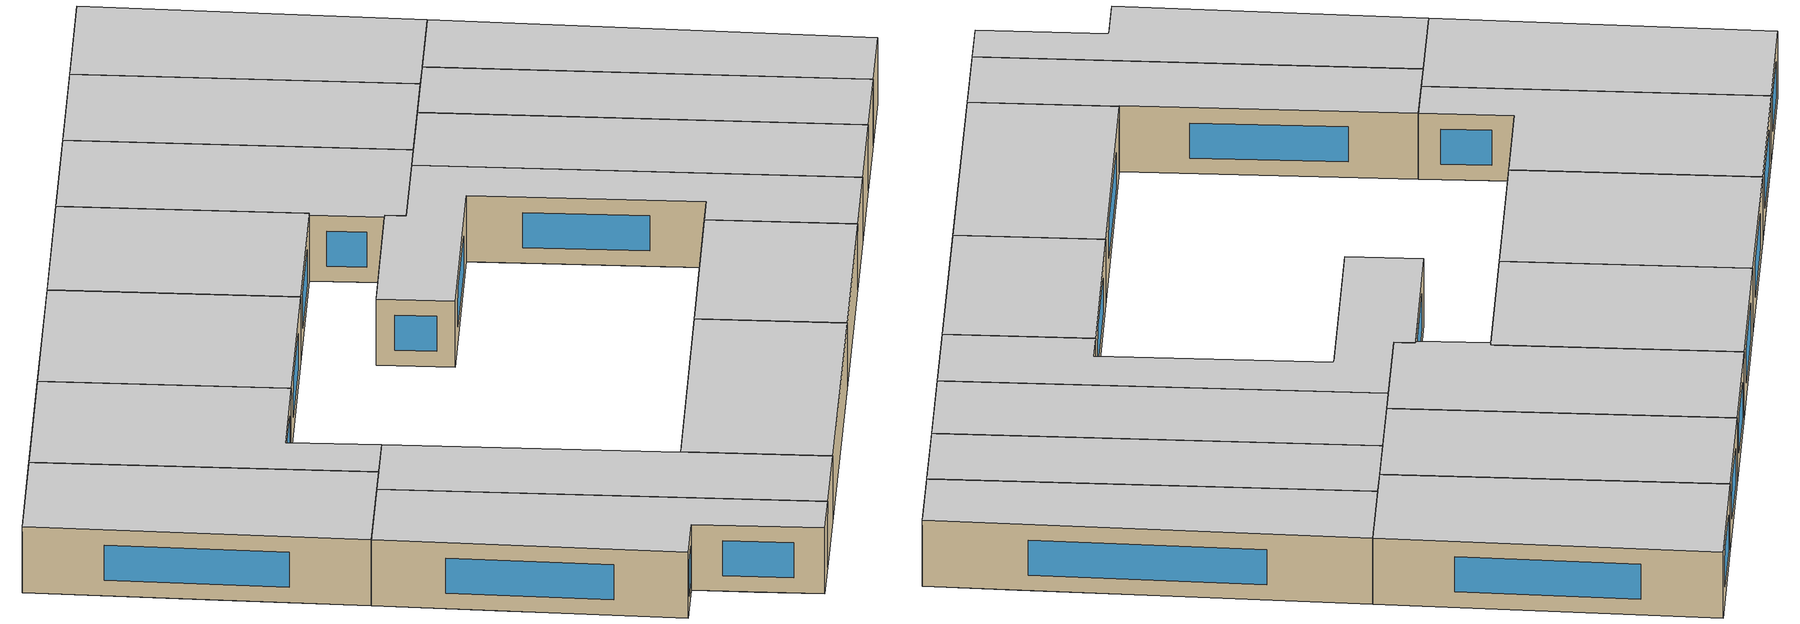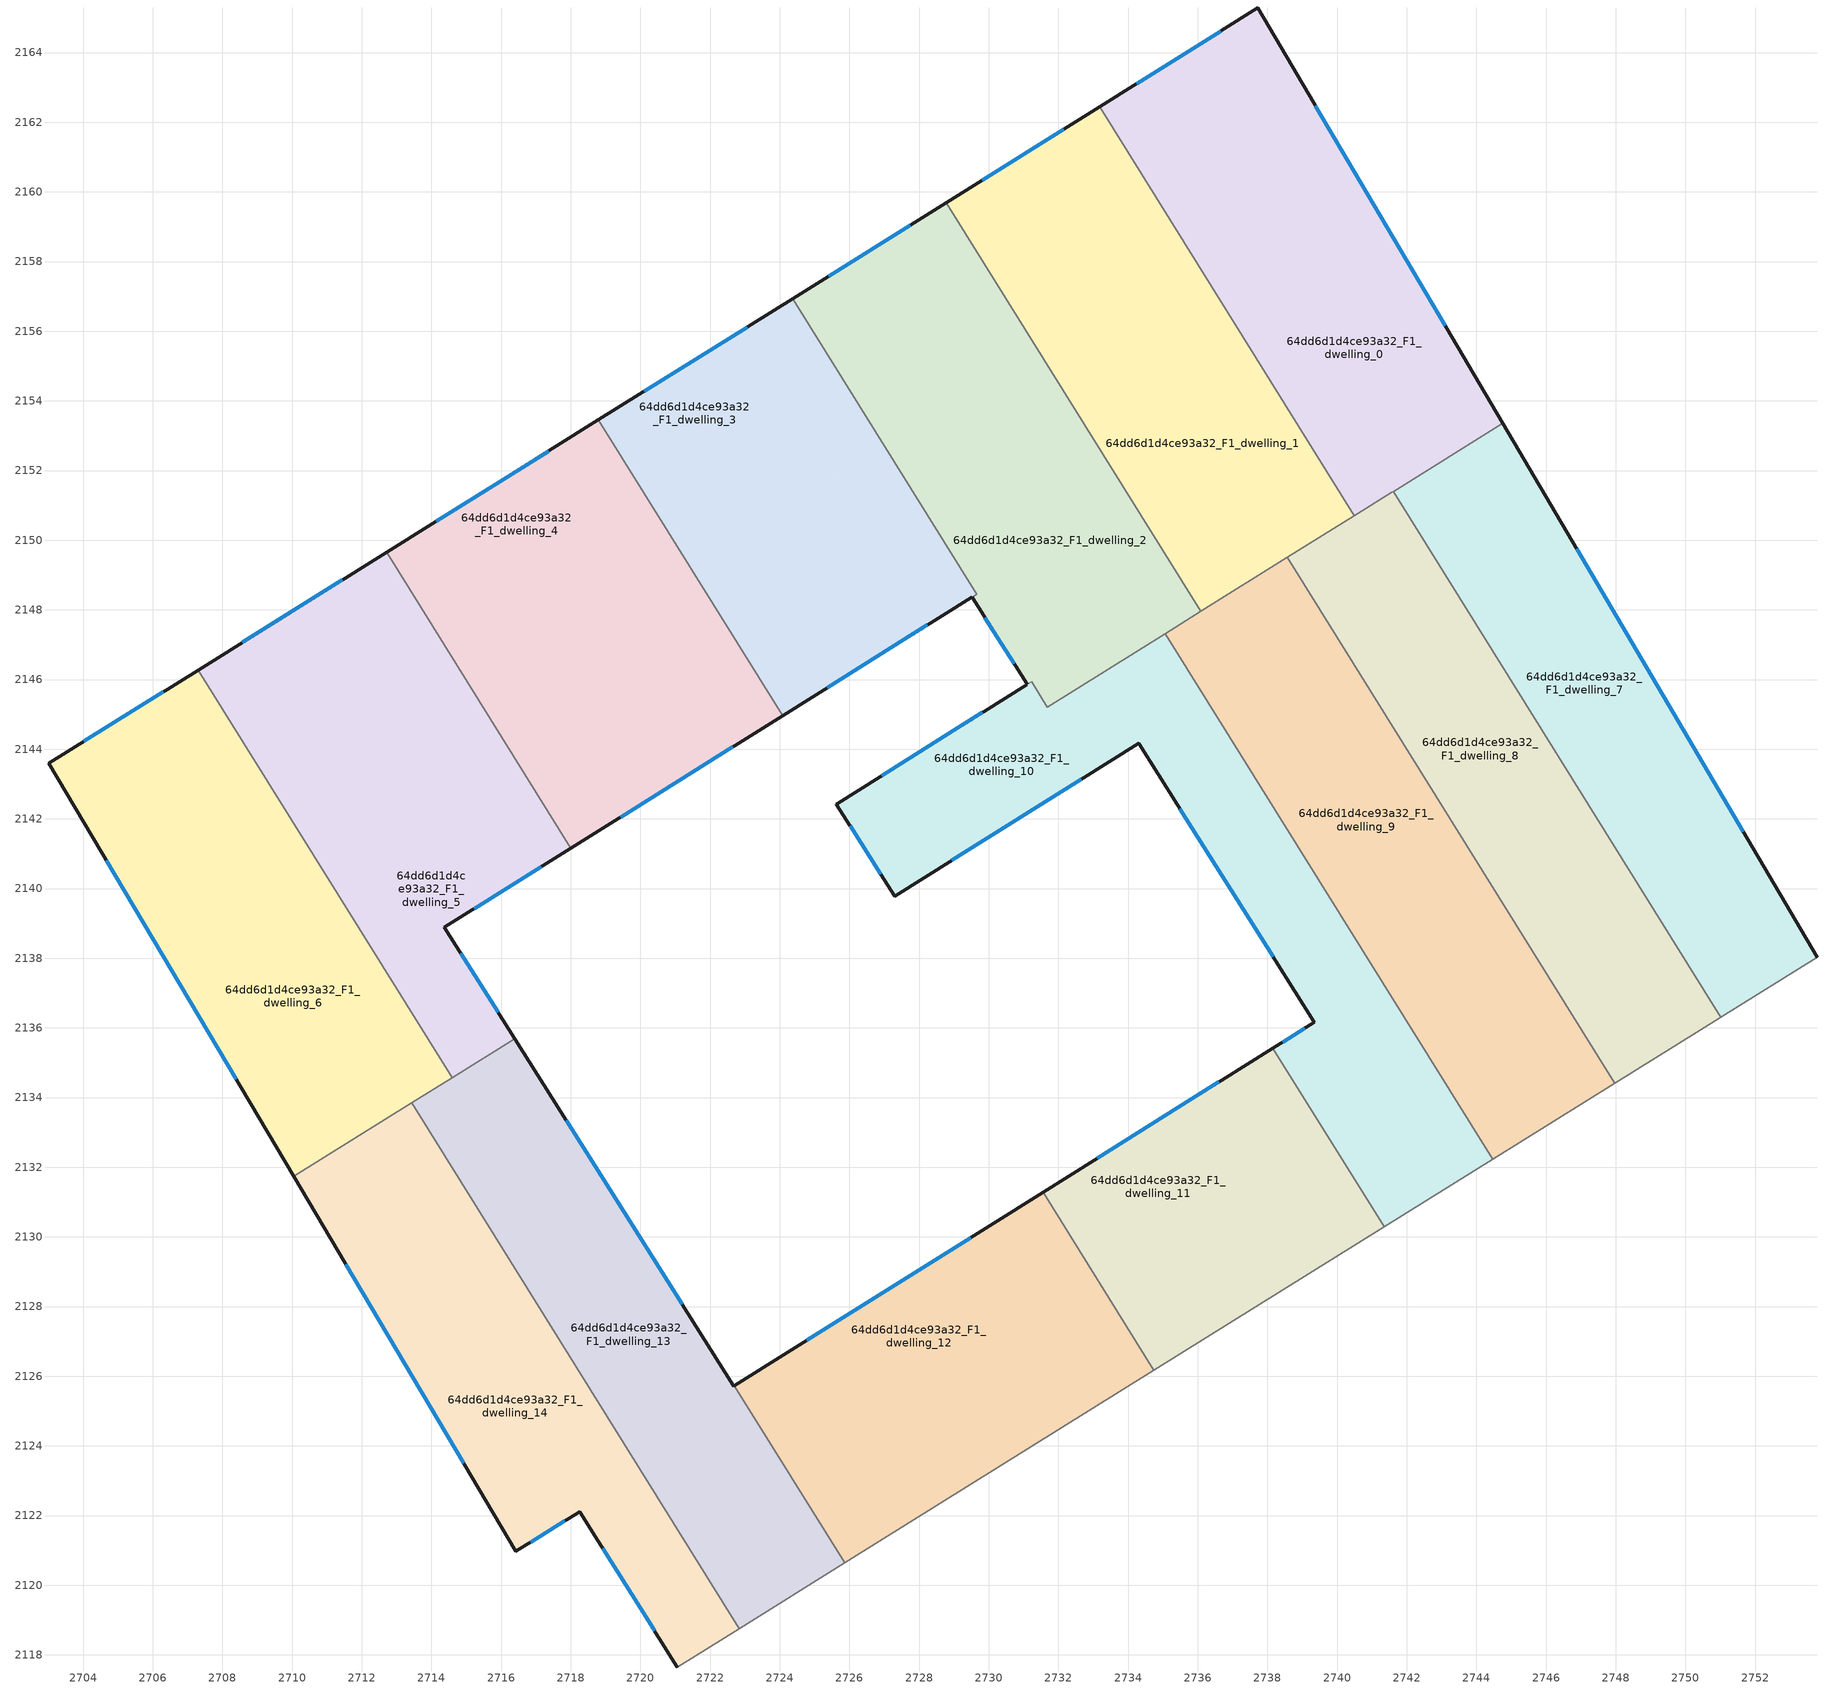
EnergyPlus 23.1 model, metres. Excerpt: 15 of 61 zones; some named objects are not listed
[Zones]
64dd6d1d4ce93a32_F1_dwelling_0
 floor to 64dd6d1d4ce93a32_F0_dwelling_10 (EU_floor_Construction): 2741.61,2158.69 2743.76,2155.04 2739.46,2152.36 2737.22,2155.96 z3
 floor adiabatic (EU_floor_Construction): 2743.76,2155.04 2744.75,2153.35 2740.49,2150.7 2739.46,2152.36 z3
 floor to 64dd6d1d4ce93a32_F0_dwelling_9 (EU_floor_Construction): 2739.56,2162.16 2741.61,2158.69 2737.22,2155.96 2735.09,2159.37 z3
 floor to 64dd6d1d4ce93a32_F0_dwelling_8 (EU_floor_Construction): 2737.73,2165.28 2739.56,2162.16 2735.09,2159.37 2733.18,2162.44 z3
 wall outside (EU_wall_Construction): 2744.75,2153.35 2737.73,2165.28 2733.18,2162.44 z3:6
 wall to 64dd6d1d4ce93a32_F1_dwelling_1 (EU_wall_Construction): 2733.18,2162.44 2740.49,2150.7 z3:6
 wall to 64dd6d1d4ce93a32_F1_dwelling_7 (EU_wall_Construction): 2741.61,2151.4 2744.75,2153.35 z3:6
 wall to 64dd6d1d4ce93a32_F1_dwelling_8 (EU_wall_Construction): 2740.49,2150.7 2741.57,2151.37 2741.61,2151.4 z3:6
 window (EU_Window_Construction): 2736.66,2164.61 2734.25,2163.11 / 2743.1,2156.15 2739.38,2162.48 z3.7:5.3
 ceiling to 64dd6d1d4ce93a32_F2_dwelling_0 (EU_floor_Construction): 2744.75,2153.35 2737.73,2165.28 2733.18,2162.44 2740.49,2150.7 z6
64dd6d1d4ce93a32_F1_dwelling_1
 floor to 64dd6d1d4ce93a32_F0_dwelling_9 (EU_floor_Construction): 2735.09,2159.37 2737.22,2155.96 2732.81,2153.21 2730.68,2156.63 z3
 floor to 64dd6d1d4ce93a32_F0_dwelling_8 (EU_floor_Construction): 2733.18,2162.44 2735.09,2159.37 2730.68,2156.63 2728.78,2159.69 z3
 floor to 64dd6d1d4ce93a32_F0_dwelling_10 (EU_floor_Construction): 2737.22,2155.96 2739.46,2152.36 2735.05,2149.62 2732.81,2153.21 z3
 floor adiabatic (EU_floor_Construction): 2739.46,2152.36 2740.49,2150.7 2736.09,2147.96 2735.05,2149.62 z3
 wall outside (EU_wall_Construction): 2733.18,2162.44 2728.78,2159.69 z3:6
 wall to 64dd6d1d4ce93a32_F1_dwelling_2 (EU_wall_Construction): 2728.78,2159.69 2736.09,2147.96 z3:6
 wall to 64dd6d1d4ce93a32_F1_dwelling_9 (EU_wall_Construction): 2736.09,2147.96 2738.57,2149.5 z3:6
 wall to 64dd6d1d4ce93a32_F1_dwelling_8 (EU_wall_Construction): 2738.57,2149.5 2740.49,2150.7 z3:6
 window (EU_Window_Construction): 2732.15,2161.79 2729.81,2160.34 z3.7:5.3
 ceiling to 64dd6d1d4ce93a32_F2_dwelling_1 (EU_floor_Construction): 2740.49,2150.7 2733.18,2162.44 2728.78,2159.69 2736.09,2147.96 z6
64dd6d1d4ce93a32_F1_dwelling_10
 floor to 64dd6d1d4ce93a32_F0_dwelling_11 (EU_floor_Construction): 2735.06,2147.32 2735.59,2146.48 2733.62,2145.26 2734.3,2144.17 2727.29,2139.78 2725.63,2142.43 2725.65,2142.44 2731.09,2145.86 2731.23,2145.93 2731.68,2145.21 z3
 floor to 64dd6d1d4ce93a32_F0_dwelling_14 (EU_floor_Construction): 2740.31,2138.9 2742.48,2135.41 2739.37,2133.48 2738.16,2135.42 2739.34,2136.16 2738.38,2137.7 z3
 floor to 64dd6d1d4ce93a32_F0_dwelling_12 (EU_floor_Construction): 2735.59,2146.48 2737.85,2142.84 2735.9,2141.63 2733.62,2145.26 z3
 floor to 64dd6d1d4ce93a32_F0_dwelling_15 (EU_floor_Construction): 2742.48,2135.41 2744.46,2132.23 2741.35,2130.29 2739.37,2133.48 z3
 floor to 64dd6d1d4ce93a32_F0_dwelling_13 (EU_floor_Construction): 2737.85,2142.84 2740.31,2138.9 2738.38,2137.7 2735.9,2141.63 z3
 wall outside (EU_wall_Construction): 2731.09,2145.86 2725.65,2142.44 2725.63,2142.43 2727.29,2139.78 2734.3,2144.17 2739.34,2136.16 2738.16,2135.42 z3:6
 wall to 64dd6d1d4ce93a32_F1_dwelling_9 (EU_wall_Construction): 2744.46,2132.23 2735.06,2147.32 z3:6
 wall adiabatic (EU_wall_Construction): 2741.35,2130.29 2744.46,2132.23 z3:6
 wall to 64dd6d1d4ce93a32_F1_dwelling_11 (EU_wall_Construction): 2738.16,2135.42 2741.35,2130.29 z3:6
 wall to 64dd6d1d4ce93a32_F1_dwelling_2 (EU_wall_Construction): 2735.06,2147.32 2731.68,2145.21 2731.23,2145.93 2731.1,2145.86 z3:6
 window (EU_Window_Construction): 2739.07,2135.99 2738.44,2135.59 / 2735.49,2142.29 2738.16,2138.04 / 2728.94,2140.81 2732.66,2143.14 / 2726.02,2141.81 2726.9,2140.4 / 2729.82,2145.05 2726.93,2143.24 z3.7:5.3
 ceiling to 64dd6d1d4ce93a32_F2_dwelling_10 (EU_floor_Construction): 2744.46,2132.23 2735.06,2147.32 2731.68,2145.21 2731.23,2145.93 2731.1,2145.86 2725.65,2142.44 2725.63,2142.43 2727.29,2139.78 2734.3,2144.17 2739.34,2136.16 2738.16,2135.42 2741.35,2130.29 z6
64dd6d1d4ce93a32_F1_dwelling_11
 floor to 64dd6d1d4ce93a32_F0_dwelling_6 (EU_floor_Construction): 2736.44,2134.34 2738.16,2131.58 2733.27,2128.53 2731.56,2131.28 z3
 floor to 64dd6d1d4ce93a32_F0_dwelling_7 (EU_floor_Construction): 2738.16,2131.58 2739.63,2129.21 2734.74,2126.17 2733.27,2128.53 z3
 floor to 64dd6d1d4ce93a32_F0_dwelling_14 (EU_floor_Construction): 2738.16,2135.42 2739.37,2133.48 2737.64,2132.4 2736.44,2134.34 z3
 floor to 64dd6d1d4ce93a32_F0_dwelling_15 (EU_floor_Construction): 2739.37,2133.48 2741.35,2130.29 2739.63,2129.21 2737.64,2132.4 z3
 wall outside (EU_wall_Construction): 2738.16,2135.42 2731.56,2131.28 z3:6
 wall to 64dd6d1d4ce93a32_F1_dwelling_12 (EU_wall_Construction): 2731.56,2131.28 2734.74,2126.17 z3:6
 wall adiabatic (EU_wall_Construction): 2734.74,2126.17 2741.35,2130.29 z3:6
 window (EU_Window_Construction): 2736.61,2134.45 2733.11,2132.25 z3.7:5.3
 ceiling to 64dd6d1d4ce93a32_F2_dwelling_11 (EU_floor_Construction): 2741.35,2130.29 2738.16,2135.42 2731.56,2131.28 2734.74,2126.17 z6
64dd6d1d4ce93a32_F1_dwelling_12
 floor adiabatic (EU_floor_Construction): 2733.27,2128.53 2734.74,2126.17 2725.87,2120.64 2724.39,2123.01 z3
 floor to 64dd6d1d4ce93a32_F0_dwelling_6 (EU_floor_Construction): 2731.56,2131.28 2733.27,2128.53 2724.39,2123.01 2722.7,2125.73 z3
 wall outside (EU_wall_Construction): 2731.56,2131.28 2722.7,2125.73 z3:6
 wall to 64dd6d1d4ce93a32_F1_dwelling_13 (EU_wall_Construction): 2722.7,2125.73 2725.87,2120.64 z3:6
 wall adiabatic (EU_wall_Construction): 2725.87,2120.64 2734.74,2126.17 z3:6
 window (EU_Window_Construction): 2729.48,2129.98 2724.78,2127.04 z3.7:5.3
 ceiling to 64dd6d1d4ce93a32_F2_dwelling_12 (EU_floor_Construction): 2734.74,2126.17 2731.56,2131.28 2722.7,2125.73 2725.87,2120.64 z6
64dd6d1d4ce93a32_F1_dwelling_13
 floor to 64dd6d1d4ce93a32_F0_dwelling_5 (EU_floor_Construction): 2719.25,2131.16 2723.06,2125.11 2720.05,2123.23 2716.27,2129.3 z3
 floor to 64dd6d1d4ce93a32_F0_dwelling_4 (EU_floor_Construction): 2716.39,2135.69 2719.25,2131.16 2716.27,2129.3 2713.43,2133.85 z3
 floor to 64dd6d1d4ce93a32_F0_dwelling_6 (EU_floor_Construction): 2723.06,2125.11 2722.67,2125.72 2722.7,2125.73 2724.39,2123.01 2721.36,2121.12 2720.05,2123.23 z3
 floor to 64dd6d1d4ce93a32_F0_dwelling_7 (EU_floor_Construction): 2724.39,2123.01 2725.87,2120.64 2722.83,2118.76 2721.36,2121.12 z3
 wall outside (EU_wall_Construction): 2722.7,2125.73 2722.67,2125.72 2716.39,2135.69 z3:6
 wall adiabatic (EU_wall_Construction): 2722.84,2118.76 2725.87,2120.64 z3:6
 wall to 64dd6d1d4ce93a32_F1_dwelling_14 (EU_wall_Construction): 2713.43,2133.85 2722.84,2118.76 z3:6
 wall to 64dd6d1d4ce93a32_F1_dwelling_5 (EU_wall_Construction): 2716.39,2135.69 2714.59,2134.57 z3:6
 wall to 64dd6d1d4ce93a32_F1_dwelling_6 (EU_wall_Construction): 2714.59,2134.57 2713.43,2133.85 z3:6
 window (EU_Window_Construction): 2721.2,2128.06 2717.87,2133.35 z3.7:5.3
 ceiling to 64dd6d1d4ce93a32_F2_dwelling_13 (EU_floor_Construction): 2725.87,2120.64 2722.7,2125.73 2722.67,2125.72 2716.39,2135.69 2713.43,2133.85 2722.84,2118.76 z6
64dd6d1d4ce93a32_F1_dwelling_14
 floor to 64dd6d1d4ce93a32_F0_dwelling_4 (EU_floor_Construction): 2713.43,2133.85 2716.27,2129.3 2712.77,2127.13 2710.04,2131.74 z3
 floor to 64dd6d1d4ce93a32_F0_dwelling_5 (EU_floor_Construction): 2716.27,2129.3 2720.05,2123.23 2716.42,2120.97 2712.77,2127.13 z3
 floor to 64dd6d1d4ce93a32_F0_dwelling_6 (EU_floor_Construction): 2720.05,2123.23 2721.36,2121.12 2719.58,2120.01 2718.26,2122.11 z3
 floor adiabatic (EU_floor_Construction): 2721.36,2121.12 2722.84,2118.76 2721.06,2117.65 2719.58,2120.01 z3
 wall outside (EU_wall_Construction): 2710.04,2131.74 2716.42,2120.97 2718.26,2122.11 2721.06,2117.65 z3:6
 wall adiabatic (EU_wall_Construction): 2721.06,2117.65 2722.84,2118.76 z3:6
 wall to 64dd6d1d4ce93a32_F1_dwelling_6 (EU_wall_Construction): 2713.43,2133.85 2710.04,2131.74 z3:6
 window (EU_Window_Construction): 2718.92,2121.07 2720.4,2118.7 / 2716.86,2121.24 2717.83,2121.85 / 2711.54,2129.21 2714.93,2123.5 z3.7:5.3
 ceiling to 64dd6d1d4ce93a32_F2_dwelling_14 (EU_floor_Construction): 2722.84,2118.76 2713.43,2133.85 2710.04,2131.74 2716.42,2120.97 2718.26,2122.11 2721.06,2117.65 z6
64dd6d1d4ce93a32_F1_dwelling_2
 floor to 64dd6d1d4ce93a32_F0_dwelling_8 (EU_floor_Construction): 2728.78,2159.69 2730.68,2156.63 2726.28,2153.88 2724.37,2156.94 z3
 floor to 64dd6d1d4ce93a32_F0_dwelling_10 (EU_floor_Construction): 2732.81,2153.21 2735.05,2149.62 2730.51,2146.79 2729.52,2148.37 2729.66,2148.46 2728.4,2150.47 z3
 floor to 64dd6d1d4ce93a32_F0_dwelling_9 (EU_floor_Construction): 2730.68,2156.63 2732.81,2153.21 2728.4,2150.47 2726.28,2153.88 z3
 floor to 64dd6d1d4ce93a32_F0_dwelling_11 (EU_floor_Construction): 2735.05,2149.62 2736.09,2147.96 2731.68,2145.21 2731.23,2145.93 2731.1,2145.86 2730.51,2146.79 z3
 wall outside (EU_wall_Construction): 2728.78,2159.69 2724.37,2156.94 / 2729.52,2148.37 2731.1,2145.86 z3:6
 wall to 64dd6d1d4ce93a32_F1_dwelling_3 (EU_wall_Construction): 2724.37,2156.94 2729.66,2148.46 2729.52,2148.37 z3:6
 wall to 64dd6d1d4ce93a32_F1_dwelling_9 (EU_wall_Construction): 2735.06,2147.32 2736.08,2147.96 z3:6
 window (EU_Window_Construction): 2727.74,2159.04 2725.41,2157.58 / 2729.89,2147.78 2730.73,2146.45 z3.7:5.3
 ceiling to 64dd6d1d4ce93a32_F2_dwelling_2 (EU_floor_Construction): 2736.09,2147.96 2728.78,2159.69 2724.37,2156.94 2729.66,2148.46 2729.52,2148.37 2731.1,2145.86 2731.22,2145.94 2731.68,2145.21 z6
64dd6d1d4ce93a32_F1_dwelling_3
 floor to 64dd6d1d4ce93a32_F0_dwelling_3 (EU_floor_Construction): 2727.03,2149.44 2728.21,2147.55 2724.08,2144.96 2722.9,2146.86 z3
 floor to 64dd6d1d4ce93a32_F0_dwelling_1 (EU_floor_Construction): 2724.3,2153.82 2725.67,2151.63 2721.53,2149.05 2720.17,2151.25 z3
 floor to 64dd6d1d4ce93a32_F0_dwelling_9 (EU_floor_Construction): 2726.28,2153.88 2728.4,2150.47 2726.95,2149.56 2724.83,2152.98 z3
 floor to 64dd6d1d4ce93a32_F0_dwelling_2 (EU_floor_Construction): 2725.67,2151.63 2726.95,2149.56 2727.03,2149.44 2722.9,2146.86 2721.53,2149.05 z3
 floor to 64dd6d1d4ce93a32_F0_dwelling_8 (EU_floor_Construction): 2724.37,2156.94 2726.28,2153.88 2724.83,2152.98 2722.92,2156.03 z3
 floor adiabatic (EU_floor_Construction): 2722.92,2156.03 2724.3,2153.82 2720.17,2151.25 2718.79,2153.45 z3
 floor to 64dd6d1d4ce93a32_F0_dwelling_10 (EU_floor_Construction): 2728.4,2150.47 2729.66,2148.46 2729.52,2148.37 2728.21,2147.55 2727.03,2149.44 2726.95,2149.56 z3
 wall outside (EU_wall_Construction): 2724.08,2144.96 2729.51,2148.37 / 2724.37,2156.94 2718.79,2153.45 z3:6
 wall to 64dd6d1d4ce93a32_F1_dwelling_4 (EU_wall_Construction): 2718.79,2153.45 2724.08,2144.96 z3:6
 window (EU_Window_Construction): 2725.36,2145.76 2728.24,2147.57 / 2723.06,2156.12 2720.1,2154.27 z3.7:5.3
 ceiling to 64dd6d1d4ce93a32_F2_dwelling_3 (EU_floor_Construction): 2729.51,2148.37 2729.66,2148.46 2724.37,2156.94 2718.79,2153.45 2724.08,2144.96 z6
64dd6d1d4ce93a32_F1_dwelling_4
 floor to 64dd6d1d4ce93a32_F0_dwelling_0 (EU_floor_Construction): 2718.79,2153.45 2720.17,2151.25 2714.08,2147.45 2712.71,2149.65 z3
 floor to 64dd6d1d4ce93a32_F0_dwelling_1 (EU_floor_Construction): 2720.17,2151.25 2721.53,2149.05 2715.45,2145.26 2714.08,2147.45 z3
 floor to 64dd6d1d4ce93a32_F0_dwelling_2 (EU_floor_Construction): 2721.53,2149.05 2722.9,2146.86 2716.81,2143.07 2715.45,2145.26 z3
 floor to 64dd6d1d4ce93a32_F0_dwelling_3 (EU_floor_Construction): 2722.9,2146.86 2724.08,2144.96 2718,2141.16 2716.81,2143.07 z3
 wall outside (EU_wall_Construction): 2718.79,2153.45 2712.71,2149.65 / 2718,2141.16 2724.08,2144.96 z3:6
 wall to 64dd6d1d4ce93a32_F1_dwelling_5 (EU_wall_Construction): 2712.71,2149.65 2718,2141.16 z3:6
 window (EU_Window_Construction): 2717.36,2152.56 2714.14,2150.54 / 2719.43,2142.05 2722.65,2144.07 z3.7:5.3
 ceiling to 64dd6d1d4ce93a32_F2_dwelling_4 (EU_floor_Construction): 2724.08,2144.96 2718.79,2153.45 2712.71,2149.65 2718,2141.16 z6
64dd6d1d4ce93a32_F1_dwelling_5
 floor to 64dd6d1d4ce93a32_F0_dwelling_1 (EU_floor_Construction): 2714.08,2147.45 2715.45,2145.26 2710.03,2141.89 2708.67,2144.08 z3
 floor to 64dd6d1d4ce93a32_F0_dwelling_0 (EU_floor_Construction): 2712.71,2149.65 2714.08,2147.45 2708.67,2144.08 2707.3,2146.27 z3
 floor to 64dd6d1d4ce93a32_F0_dwelling_3 (EU_floor_Construction): 2716.81,2143.07 2718,2141.16 2714.37,2138.89 2714.92,2138.01 2713.14,2136.9 2711.4,2139.7 z3
 floor to 64dd6d1d4ce93a32_F0_dwelling_2 (EU_floor_Construction): 2715.45,2145.26 2716.81,2143.07 2711.4,2139.7 2710.03,2141.89 z3
 floor to 64dd6d1d4ce93a32_F0_dwelling_4 (EU_floor_Construction): 2714.92,2138.01 2716.39,2135.69 2714.59,2134.57 2713.14,2136.9 z3
 wall outside (EU_wall_Construction): 2716.39,2135.69 2714.37,2138.89 2718,2141.16 / 2712.71,2149.65 2707.3,2146.27 z3:6
 wall to 64dd6d1d4ce93a32_F1_dwelling_6 (EU_wall_Construction): 2707.3,2146.27 2714.59,2134.57 z3:6
 window (EU_Window_Construction): 2715.92,2136.44 2714.85,2138.14 / 2711.44,2148.86 2708.57,2147.07 / 2715.22,2139.42 2717.15,2140.63 z3.7:5.3
 ceiling to 64dd6d1d4ce93a32_F2_dwelling_5 (EU_floor_Construction): 2716.39,2135.69 2714.37,2138.89 2718,2141.16 2712.71,2149.65 2707.3,2146.27 2714.59,2134.57 z6
64dd6d1d4ce93a32_F1_dwelling_6
 floor to 64dd6d1d4ce93a32_F0_dwelling_2 (EU_floor_Construction): 2710.03,2141.89 2711.4,2139.7 2706.96,2136.94 2705.65,2139.16 z3
 floor to 64dd6d1d4ce93a32_F0_dwelling_3 (EU_floor_Construction): 2711.4,2139.7 2713.14,2136.9 2708.64,2134.1 2706.96,2136.94 z3
 floor to 64dd6d1d4ce93a32_F0_dwelling_1 (EU_floor_Construction): 2708.67,2144.08 2710.03,2141.89 2705.65,2139.16 2704.33,2141.38 z3
 floor to 64dd6d1d4ce93a32_F0_dwelling_0 (EU_floor_Construction): 2707.3,2146.27 2708.67,2144.08 2704.33,2141.38 2703.01,2143.59 z3
 floor adiabatic (EU_floor_Construction): 2713.14,2136.9 2714.59,2134.57 2710.04,2131.74 2708.64,2134.1 z3
 wall outside (EU_wall_Construction): 2707.3,2146.27 2703.01,2143.59 2710.04,2131.74 z3:6
 window (EU_Window_Construction): 2704.66,2140.81 2708.39,2134.52 / 2706.3,2145.64 2704.02,2144.22 z3.7:5.3
 ceiling to 64dd6d1d4ce93a32_F2_dwelling_6 (EU_floor_Construction): 2714.59,2134.57 2707.3,2146.27 2703.01,2143.59 2710.04,2131.74 z6
64dd6d1d4ce93a32_F1_dwelling_7
 floor to 64dd6d1d4ce93a32_F0_dwelling_14 (EU_floor_Construction): 2749.79,2144.8 2751.87,2141.27 2749.02,2139.49 2746.85,2142.98 z3
 floor to 64dd6d1d4ce93a32_F0_dwelling_12 (EU_floor_Construction): 2745.25,2152.5 2747.43,2148.81 2744.4,2146.92 2742.13,2150.56 z3
 floor to 64dd6d1d4ce93a32_F0_dwelling_13 (EU_floor_Construction): 2747.43,2148.81 2749.79,2144.8 2746.85,2142.98 2744.4,2146.92 z3
 floor to 64dd6d1d4ce93a32_F0_dwelling_11 (EU_floor_Construction): 2744.75,2153.35 2745.25,2152.5 2742.13,2150.56 2741.61,2151.4 z3
 floor to 64dd6d1d4ce93a32_F0_dwelling_15 (EU_floor_Construction): 2751.87,2141.27 2753.78,2138.03 2751.01,2136.3 2749.02,2139.49 z3
 wall outside (EU_wall_Construction): 2753.78,2138.03 2744.75,2153.35 z3:6
 wall adiabatic (EU_wall_Construction): 2751.01,2136.3 2753.78,2138.03 z3:6
 wall to 64dd6d1d4ce93a32_F1_dwelling_8 (EU_wall_Construction): 2741.61,2151.4 2751.01,2136.3 z3:6
 window (EU_Window_Construction): 2751.66,2141.63 2746.87,2149.76 z3.7:5.3
 ceiling to 64dd6d1d4ce93a32_F2_dwelling_7 (EU_floor_Construction): 2753.78,2138.03 2744.75,2153.35 2741.61,2151.4 2751.01,2136.3 z6
64dd6d1d4ce93a32_F1_dwelling_8
 floor to 64dd6d1d4ce93a32_F0_dwelling_13 (EU_floor_Construction): 2744.4,2146.92 2746.85,2142.98 2743.81,2141.08 2741.36,2145.03 z3
 floor to 64dd6d1d4ce93a32_F0_dwelling_14 (EU_floor_Construction): 2746.85,2142.98 2749.02,2139.49 2745.98,2137.6 2743.81,2141.08 z3
 floor to 64dd6d1d4ce93a32_F0_dwelling_12 (EU_floor_Construction): 2742.13,2150.56 2744.4,2146.92 2741.36,2145.03 2739.09,2148.67 z3
 floor to 64dd6d1d4ce93a32_F0_dwelling_15 (EU_floor_Construction): 2749.02,2139.49 2751.01,2136.3 2750.97,2136.28 2747.97,2134.41 2745.98,2137.6 z3
 floor to 64dd6d1d4ce93a32_F0_dwelling_11 (EU_floor_Construction): 2741.61,2151.4 2742.13,2150.56 2739.09,2148.67 2738.57,2149.5 2741.57,2151.37 z3
 wall adiabatic (EU_wall_Construction): 2747.97,2134.41 2750.97,2136.28 2751.01,2136.3 z3:6
 wall to 64dd6d1d4ce93a32_F1_dwelling_9 (EU_wall_Construction): 2738.57,2149.5 2747.97,2134.41 z3:6
 ceiling to 64dd6d1d4ce93a32_F2_dwelling_8 (EU_floor_Construction): 2750.97,2136.28 2751.01,2136.3 2741.61,2151.4 2741.57,2151.37 2738.57,2149.5 2747.97,2134.41 z6
64dd6d1d4ce93a32_F1_dwelling_9
 floor to 64dd6d1d4ce93a32_F0_dwelling_12 (EU_floor_Construction): 2739.09,2148.67 2741.36,2145.03 2737.85,2142.84 2735.59,2146.48 z3
 floor to 64dd6d1d4ce93a32_F0_dwelling_15 (EU_floor_Construction): 2745.98,2137.6 2747.97,2134.41 2744.46,2132.23 2742.48,2135.41 z3
 floor to 64dd6d1d4ce93a32_F0_dwelling_13 (EU_floor_Construction): 2741.36,2145.03 2743.81,2141.08 2740.31,2138.9 2737.85,2142.84 z3
 floor to 64dd6d1d4ce93a32_F0_dwelling_14 (EU_floor_Construction): 2743.81,2141.08 2745.98,2137.6 2742.48,2135.41 2740.31,2138.9 z3
 floor to 64dd6d1d4ce93a32_F0_dwelling_11 (EU_floor_Construction): 2738.57,2149.5 2739.09,2148.67 2735.59,2146.48 2735.06,2147.32 z3
 wall adiabatic (EU_wall_Construction): 2744.46,2132.23 2747.97,2134.41 z3:6
 ceiling to 64dd6d1d4ce93a32_F2_dwelling_9 (EU_floor_Construction): 2747.97,2134.41 2738.57,2149.5 2735.06,2147.32 2744.46,2132.23 z6
[Building]
EU S2 Campaign: North Axis=0; Terrain=City; Solar Distribution=FullExterior
[Site:Location]
Budapest.Ferenc.Liszt.Intl.AP: Latitude=47.437; Longitude=19.256; Time Zone=1; Elevation=185
[SizingPeriod:WeatherFileDays]
AnnualSizingPeriod: Begin Month=1; Begin Day of Month=1; End Month=12; End Day of Month=31; Day of Week for Start Day=Monday; Use Weather File Daylight Saving Period=No; Use Weather File Rain and Snow Indicators=No
[MATERIAL]
EU_InternalMass_Material: Roughness=MediumRough; Thickness=0.1; Conductivity=1; Density=1800; Specific Heat=900; Thermal Absorptance=0.9; Solar Absorptance=0.7; Visible Absorptance=0.7
[MATERIAL:NOMASS] Roughness=MediumRough; Thermal Absorptance=0.9; Solar Absorptance=0.7; Visible Absorptance=0.7
Name | Thermal Resistance
EU_wall_NoMass | 0.832559
EU_floor_NoMass | 0.872794
[WINDOWMATERIAL:SIMPLEGLAZINGSYSTEM]
EU_Window_SimpleGlazing: UFactor=2.79869; Solar Heat Gain Coefficient=0.75; Visible Transmittance=0.75
[CONSTRUCTION]
EU_wall_Construction: EU_wall_NoMass
EU_floor_Construction: EU_floor_NoMass
EU_Window_Construction: EU_Window_SimpleGlazing
EU_InternalMass_Construction: EU_InternalMass_Material
[ZONE] Type=1; Multiplier=1; Ceiling Height=autocalculate; Floor Area=autocalculate; Part of Total Floor Area=Yes
Name | Volume
64dd6d1d4ce93a32_F1_dwelling_0 | 215.325
64dd6d1d4ce93a32_F1_dwelling_1 | 215.329
64dd6d1d4ce93a32_F1_dwelling_10 | 220.53
64dd6d1d4ce93a32_F1_dwelling_11 | 140.968
64dd6d1d4ce93a32_F1_dwelling_12; 64dd6d1d4ce93a32_F1_dwelling_14 | 188.398
64dd6d1d4ce93a32_F1_dwelling_13 | 188.417
64dd6d1d4ce93a32_F1_dwelling_2 | 216.684
64dd6d1d4ce93a32_F1_dwelling_3 | 197.323
64dd6d1d4ce93a32_F1_dwelling_4 | 215.239
64dd6d1d4ce93a32_F1_dwelling_5 | 215.347
64dd6d1d4ce93a32_F1_dwelling_6 | 215.315
64dd6d1d4ce93a32_F1_dwelling_7 | 185.77
64dd6d1d4ce93a32_F1_dwelling_8 | 191.078
64dd6d1d4ce93a32_F1_dwelling_9 | 220.448
[INTERNALMASS] Construction=EU_InternalMass_Construction
Name | Zone or ZoneList | Surface Area
64dd6d1d4ce93a32_F1_dwelling_0_EU_InternalMass | 64dd6d1d4ce93a32_F1_dwelling_0 | 71.7751
64dd6d1d4ce93a32_F1_dwelling_1_EU_InternalMass | 64dd6d1d4ce93a32_F1_dwelling_1 | 71.7764
64dd6d1d4ce93a32_F1_dwelling_2_EU_InternalMass | 64dd6d1d4ce93a32_F1_dwelling_2 | 72.228
64dd6d1d4ce93a32_F1_dwelling_3_EU_InternalMass | 64dd6d1d4ce93a32_F1_dwelling_3 | 65.7723
64dd6d1d4ce93a32_F1_dwelling_4_EU_InternalMass | 64dd6d1d4ce93a32_F1_dwelling_4 | 71.7464
64dd6d1d4ce93a32_F1_dwelling_5_EU_InternalMass | 64dd6d1d4ce93a32_F1_dwelling_5 | 71.7825
64dd6d1d4ce93a32_F1_dwelling_6_EU_InternalMass | 64dd6d1d4ce93a32_F1_dwelling_6 | 71.7715
64dd6d1d4ce93a32_F1_dwelling_7_EU_InternalMass | 64dd6d1d4ce93a32_F1_dwelling_7 | 61.9215
64dd6d1d4ce93a32_F1_dwelling_8_EU_InternalMass | 64dd6d1d4ce93a32_F1_dwelling_8 | 63.6937
64dd6d1d4ce93a32_F1_dwelling_9_EU_InternalMass | 64dd6d1d4ce93a32_F1_dwelling_9 | 73.4741
64dd6d1d4ce93a32_F1_dwelling_10_EU_InternalMass | 64dd6d1d4ce93a32_F1_dwelling_10 | 73.5179
64dd6d1d4ce93a32_F1_dwelling_11_EU_InternalMass | 64dd6d1d4ce93a32_F1_dwelling_11 | 46.9893
64dd6d1d4ce93a32_F1_dwelling_12_EU_InternalMass | 64dd6d1d4ce93a32_F1_dwelling_12 | 62.7993
64dd6d1d4ce93a32_F1_dwelling_13_EU_InternalMass | 64dd6d1d4ce93a32_F1_dwelling_13 | 62.8057
64dd6d1d4ce93a32_F1_dwelling_14_EU_InternalMass | 64dd6d1d4ce93a32_F1_dwelling_14 | 62.7992
[OTHEREQUIPMENT] Fuel Type=Electricity; Design Level Calculation Method=Watts/Area; Power per Zone Floor Area=1; Fraction Latent=0; Fraction Radiant=0; Fraction Lost=0; Carbon Dioxide Generation Rate=0; EndUse Subcategory=EU_Step8_InternalGains
Name | Zone or ZoneList or Space or SpaceList | Schedule
EU_Step8_InternalGain_64dd6d1d4ce93a32_F1_dwelling_0_f000 | 64dd6d1d4ce93a32_F1_dwelling_0 | EU_Step8_GainSchedule_64dd6d1d4ce93a32_F1_dwelling_0_f000
EU_Step8_InternalGain_64dd6d1d4ce93a32_F1_dwelling_1_f000 | 64dd6d1d4ce93a32_F1_dwelling_1 | EU_Step8_GainSchedule_64dd6d1d4ce93a32_F1_dwelling_1_f000
EU_Step8_InternalGain_64dd6d1d4ce93a32_F1_dwelling_2_f000 | 64dd6d1d4ce93a32_F1_dwelling_2 | EU_Step8_GainSchedule_64dd6d1d4ce93a32_F1_dwelling_2_f000
EU_Step8_InternalGain_64dd6d1d4ce93a32_F1_dwelling_3_f000 | 64dd6d1d4ce93a32_F1_dwelling_3 | EU_Step8_GainSchedule_64dd6d1d4ce93a32_F1_dwelling_3_f000
EU_Step8_InternalGain_64dd6d1d4ce93a32_F1_dwelling_4_f000 | 64dd6d1d4ce93a32_F1_dwelling_4 | EU_Step8_GainSchedule_64dd6d1d4ce93a32_F1_dwelling_4_f000
EU_Step8_InternalGain_64dd6d1d4ce93a32_F1_dwelling_5_f000 | 64dd6d1d4ce93a32_F1_dwelling_5 | EU_Step8_GainSchedule_64dd6d1d4ce93a32_F1_dwelling_5_f000
EU_Step8_InternalGain_64dd6d1d4ce93a32_F1_dwelling_6_f000 | 64dd6d1d4ce93a32_F1_dwelling_6 | EU_Step8_GainSchedule_64dd6d1d4ce93a32_F1_dwelling_6_f000
EU_Step8_InternalGain_64dd6d1d4ce93a32_F1_dwelling_7_f000 | 64dd6d1d4ce93a32_F1_dwelling_7 | EU_Step8_GainSchedule_64dd6d1d4ce93a32_F1_dwelling_7_f000
EU_Step8_InternalGain_64dd6d1d4ce93a32_F1_dwelling_8_f000 | 64dd6d1d4ce93a32_F1_dwelling_8 | EU_Step8_GainSchedule_64dd6d1d4ce93a32_F1_dwelling_8_f000
EU_Step8_InternalGain_64dd6d1d4ce93a32_F1_dwelling_9_f000 | 64dd6d1d4ce93a32_F1_dwelling_9 | EU_Step8_GainSchedule_64dd6d1d4ce93a32_F1_dwelling_9_f000
EU_Step8_InternalGain_64dd6d1d4ce93a32_F1_dwelling_10_f000 | 64dd6d1d4ce93a32_F1_dwelling_10 | EU_Step8_GainSchedule_64dd6d1d4ce93a32_F1_dwelling_10_f000
EU_Step8_InternalGain_64dd6d1d4ce93a32_F1_dwelling_11_f000 | 64dd6d1d4ce93a32_F1_dwelling_11 | EU_Step8_GainSchedule_64dd6d1d4ce93a32_F1_dwelling_11_f000
EU_Step8_InternalGain_64dd6d1d4ce93a32_F1_dwelling_12_f000 | 64dd6d1d4ce93a32_F1_dwelling_12 | EU_Step8_GainSchedule_64dd6d1d4ce93a32_F1_dwelling_12_f000
EU_Step8_InternalGain_64dd6d1d4ce93a32_F1_dwelling_13_f000 | 64dd6d1d4ce93a32_F1_dwelling_13 | EU_Step8_GainSchedule_64dd6d1d4ce93a32_F1_dwelling_13_f000
EU_Step8_InternalGain_64dd6d1d4ce93a32_F1_dwelling_14_f000 | 64dd6d1d4ce93a32_F1_dwelling_14 | EU_Step8_GainSchedule_64dd6d1d4ce93a32_F1_dwelling_14_f000
[ZONEVENTILATION:DESIGNFLOWRATE] Schedule=EU_AlwaysOn; Design Flow Rate Calculation Method=AirChanges/Hour; Air Changes per Hour=0.475469; Ventilation Type=Natural; Fan Pressure Rise=0; Fan Total Efficiency=1; Constant Term Coefficient=1; Temperature Term Coefficient=0; Velocity Term Coefficient=0; Velocity Squared Term Coefficient=0; Minimum Indoor Temperature=-100; Maximum Indoor Temperature=100; Delta Temperature=-100; Minimum Outdoor Temperature=-100; Maximum Outdoor Temperature=100; Maximum Wind Speed=40
Name | Zone or ZoneList or Space or SpaceList
EU_ConstantAir_64dd6d1d4ce93a32_F1_dwelling_0 | 64dd6d1d4ce93a32_F1_dwelling_0
EU_ConstantAir_64dd6d1d4ce93a32_F1_dwelling_1 | 64dd6d1d4ce93a32_F1_dwelling_1
EU_ConstantAir_64dd6d1d4ce93a32_F1_dwelling_2 | 64dd6d1d4ce93a32_F1_dwelling_2
EU_ConstantAir_64dd6d1d4ce93a32_F1_dwelling_3 | 64dd6d1d4ce93a32_F1_dwelling_3
EU_ConstantAir_64dd6d1d4ce93a32_F1_dwelling_4 | 64dd6d1d4ce93a32_F1_dwelling_4
EU_ConstantAir_64dd6d1d4ce93a32_F1_dwelling_5 | 64dd6d1d4ce93a32_F1_dwelling_5
EU_ConstantAir_64dd6d1d4ce93a32_F1_dwelling_6 | 64dd6d1d4ce93a32_F1_dwelling_6
EU_ConstantAir_64dd6d1d4ce93a32_F1_dwelling_7 | 64dd6d1d4ce93a32_F1_dwelling_7
EU_ConstantAir_64dd6d1d4ce93a32_F1_dwelling_8 | 64dd6d1d4ce93a32_F1_dwelling_8
EU_ConstantAir_64dd6d1d4ce93a32_F1_dwelling_9 | 64dd6d1d4ce93a32_F1_dwelling_9
EU_ConstantAir_64dd6d1d4ce93a32_F1_dwelling_10 | 64dd6d1d4ce93a32_F1_dwelling_10
EU_ConstantAir_64dd6d1d4ce93a32_F1_dwelling_11 | 64dd6d1d4ce93a32_F1_dwelling_11
EU_ConstantAir_64dd6d1d4ce93a32_F1_dwelling_12 | 64dd6d1d4ce93a32_F1_dwelling_12
EU_ConstantAir_64dd6d1d4ce93a32_F1_dwelling_13 | 64dd6d1d4ce93a32_F1_dwelling_13
EU_ConstantAir_64dd6d1d4ce93a32_F1_dwelling_14 | 64dd6d1d4ce93a32_F1_dwelling_14
[HVACTEMPLATE:ZONE:IDEALLOADSAIRSYSTEM] System Availability Schedule=EU_AlwaysOn; Maximum Heating Supply Air Temperature=50; Minimum Cooling Supply Air Temperature=13; Maximum Heating Supply Air Humidity Ratio=0.0156; Minimum Cooling Supply Air Humidity Ratio=0.0077; Heating Limit=NoLimit; Cooling Limit=NoLimit; Heating Availability Schedule=EU_AlwaysOn; Cooling Availability Schedule=EU_CoolingOff; Dehumidification Control Type=ConstantSensibleHeatRatio; Cooling Sensible Heat Ratio=0.7; Dehumidification Setpoint=60; Humidification Control Type=None; Humidification Setpoint=30; Outdoor Air Method=None; Outdoor Air Flow Rate per Person=0.00944; Outdoor Air Flow Rate per Zone Floor Area=0; Outdoor Air Flow Rate per Zone=0; Demand Controlled Ventilation Type=None; Outdoor Air Economizer Type=NoEconomizer; Heat Recovery Type=None; Sensible Heat Recovery Effectiveness=0.7; Latent Heat Recovery Effectiveness=0.65
Name | Template Thermostat
64dd6d1d4ce93a32_F1_dwelling_0 | EU_HeatOnly_64dd6d1d4ce93a32_F1_dwelling_0
64dd6d1d4ce93a32_F1_dwelling_1 | EU_HeatOnly_64dd6d1d4ce93a32_F1_dwelling_1
64dd6d1d4ce93a32_F1_dwelling_2 | EU_HeatOnly_64dd6d1d4ce93a32_F1_dwelling_2
64dd6d1d4ce93a32_F1_dwelling_3 | EU_HeatOnly_64dd6d1d4ce93a32_F1_dwelling_3
64dd6d1d4ce93a32_F1_dwelling_4 | EU_HeatOnly_64dd6d1d4ce93a32_F1_dwelling_4
64dd6d1d4ce93a32_F1_dwelling_5 | EU_HeatOnly_64dd6d1d4ce93a32_F1_dwelling_5
64dd6d1d4ce93a32_F1_dwelling_6 | EU_HeatOnly_64dd6d1d4ce93a32_F1_dwelling_6
64dd6d1d4ce93a32_F1_dwelling_7 | EU_HeatOnly_64dd6d1d4ce93a32_F1_dwelling_7
64dd6d1d4ce93a32_F1_dwelling_8 | EU_HeatOnly_64dd6d1d4ce93a32_F1_dwelling_8
64dd6d1d4ce93a32_F1_dwelling_9 | EU_HeatOnly_64dd6d1d4ce93a32_F1_dwelling_9
64dd6d1d4ce93a32_F1_dwelling_10 | EU_HeatOnly_64dd6d1d4ce93a32_F1_dwelling_10
64dd6d1d4ce93a32_F1_dwelling_11 | EU_HeatOnly_64dd6d1d4ce93a32_F1_dwelling_11
64dd6d1d4ce93a32_F1_dwelling_12 | EU_HeatOnly_64dd6d1d4ce93a32_F1_dwelling_12
64dd6d1d4ce93a32_F1_dwelling_13 | EU_HeatOnly_64dd6d1d4ce93a32_F1_dwelling_13
64dd6d1d4ce93a32_F1_dwelling_14 | EU_HeatOnly_64dd6d1d4ce93a32_F1_dwelling_14
[SIZING:ZONE] Zone Cooling Design Supply Air Temperature Input Method=SupplyAirTemperature; Zone Cooling Design Supply Air Temperature=13; Zone Heating Design Supply Air Temperature Input Method=SupplyAirTemperature; Zone Heating Design Supply Air Temperature=50; Zone Cooling Design Supply Air Humidity Ratio=0.008; Zone Heating Design Supply Air Humidity Ratio=0.008; Cooling Design Air Flow Method=DesignDay; Cooling Design Air Flow Rate=0; Cooling Minimum Air Flow per Zone Floor Area=0.000762; Cooling Minimum Air Flow=0; Cooling Minimum Air Flow Fraction=0.2; Heating Design Air Flow Method=DesignDay; Heating Design Air Flow Rate=0; Heating Maximum Air Flow per Zone Floor Area=0.002032; Heating Maximum Air Flow=0.141576; Heating Maximum Air Flow Fraction=0.3; Account for Dedicated Outdoor Air System=No; Dedicated Outdoor Air System Control Strategy=NeutralSupplyAir; Dedicated Outdoor Air Low Setpoint Temperature for Design=autosize; Dedicated Outdoor Air High Setpoint Temperature for Design=autosize; Zone Load Sizing Method=Sensible Load Only No Latent Load; Zone Latent Cooling Design Supply Air Humidity Ratio Input Method=HumidityRatioDifference; Zone Cooling Design Supply Air Humidity Ratio Difference=0.005; Zone Latent Heating Design Supply Air Humidity Ratio Input Method=HumidityRatioDifference; Zone Humidification Design Supply Air Humidity Ratio Difference=0.005
64dd6d1d4ce93a32_F1_dwelling_0; 64dd6d1d4ce93a32_F1_dwelling_1; 64dd6d1d4ce93a32_F1_dwelling_2; 64dd6d1d4ce93a32_F1_dwelling_3; 64dd6d1d4ce93a32_F1_dwelling_4; 64dd6d1d4ce93a32_F1_dwelling_5; 64dd6d1d4ce93a32_F1_dwelling_6; 64dd6d1d4ce93a32_F1_dwelling_7; 64dd6d1d4ce93a32_F1_dwelling_8; 64dd6d1d4ce93a32_F1_dwelling_9; 64dd6d1d4ce93a32_F1_dwelling_10; 64dd6d1d4ce93a32_F1_dwelling_11; 64dd6d1d4ce93a32_F1_dwelling_12; 64dd6d1d4ce93a32_F1_dwelling_13; 64dd6d1d4ce93a32_F1_dwelling_14
[SCHEDULE:CONSTANT]
Name | Hourly Value
EU_AlwaysOn | 1
EU_CoolingOff | 0
[SCHEDULE:FILE] Column Number=1; Rows to Skip at Top=0; Number of Hours of Data=8760; Column Separator=Comma; Interpolate to Timestep=No; Minutes per Item=60; Adjust Schedule for Daylight Savings=Yes
Name | File
EU_Step8_GainSchedule_64dd6d1d4ce93a32_F1_dwelling_0_f000 | ../../schedules/64dd6d1d4ce93a32/64dd6d1d4ce93a32_F1_dwelling_0_f000_gain.csv
EU_Step8_GainSchedule_64dd6d1d4ce93a32_F1_dwelling_1_f000 | ../../schedules/64dd6d1d4ce93a32/64dd6d1d4ce93a32_F1_dwelling_1_f000_gain.csv
EU_Step8_GainSchedule_64dd6d1d4ce93a32_F1_dwelling_2_f000 | ../../schedules/64dd6d1d4ce93a32/64dd6d1d4ce93a32_F1_dwelling_2_f000_gain.csv
EU_Step8_GainSchedule_64dd6d1d4ce93a32_F1_dwelling_3_f000 | ../../schedules/64dd6d1d4ce93a32/64dd6d1d4ce93a32_F1_dwelling_3_f000_gain.csv
EU_Step8_GainSchedule_64dd6d1d4ce93a32_F1_dwelling_4_f000 | ../../schedules/64dd6d1d4ce93a32/64dd6d1d4ce93a32_F1_dwelling_4_f000_gain.csv
EU_Step8_GainSchedule_64dd6d1d4ce93a32_F1_dwelling_5_f000 | ../../schedules/64dd6d1d4ce93a32/64dd6d1d4ce93a32_F1_dwelling_5_f000_gain.csv
EU_Step8_GainSchedule_64dd6d1d4ce93a32_F1_dwelling_6_f000 | ../../schedules/64dd6d1d4ce93a32/64dd6d1d4ce93a32_F1_dwelling_6_f000_gain.csv
EU_Step8_GainSchedule_64dd6d1d4ce93a32_F1_dwelling_7_f000 | ../../schedules/64dd6d1d4ce93a32/64dd6d1d4ce93a32_F1_dwelling_7_f000_gain.csv
EU_Step8_GainSchedule_64dd6d1d4ce93a32_F1_dwelling_8_f000 | ../../schedules/64dd6d1d4ce93a32/64dd6d1d4ce93a32_F1_dwelling_8_f000_gain.csv
EU_Step8_GainSchedule_64dd6d1d4ce93a32_F1_dwelling_9_f000 | ../../schedules/64dd6d1d4ce93a32/64dd6d1d4ce93a32_F1_dwelling_9_f000_gain.csv
EU_Step8_GainSchedule_64dd6d1d4ce93a32_F1_dwelling_10_f000 | ../../schedules/64dd6d1d4ce93a32/64dd6d1d4ce93a32_F1_dwelling_10_f000_gain.csv
EU_Step8_GainSchedule_64dd6d1d4ce93a32_F1_dwelling_11_f000 | ../../schedules/64dd6d1d4ce93a32/64dd6d1d4ce93a32_F1_dwelling_11_f000_gain.csv
EU_Step8_GainSchedule_64dd6d1d4ce93a32_F1_dwelling_12_f000 | ../../schedules/64dd6d1d4ce93a32/64dd6d1d4ce93a32_F1_dwelling_12_f000_gain.csv
EU_Step8_GainSchedule_64dd6d1d4ce93a32_F1_dwelling_13_f000 | ../../schedules/64dd6d1d4ce93a32/64dd6d1d4ce93a32_F1_dwelling_13_f000_gain.csv
EU_Step8_GainSchedule_64dd6d1d4ce93a32_F1_dwelling_14_f000 | ../../schedules/64dd6d1d4ce93a32/64dd6d1d4ce93a32_F1_dwelling_14_f000_gain.csv
